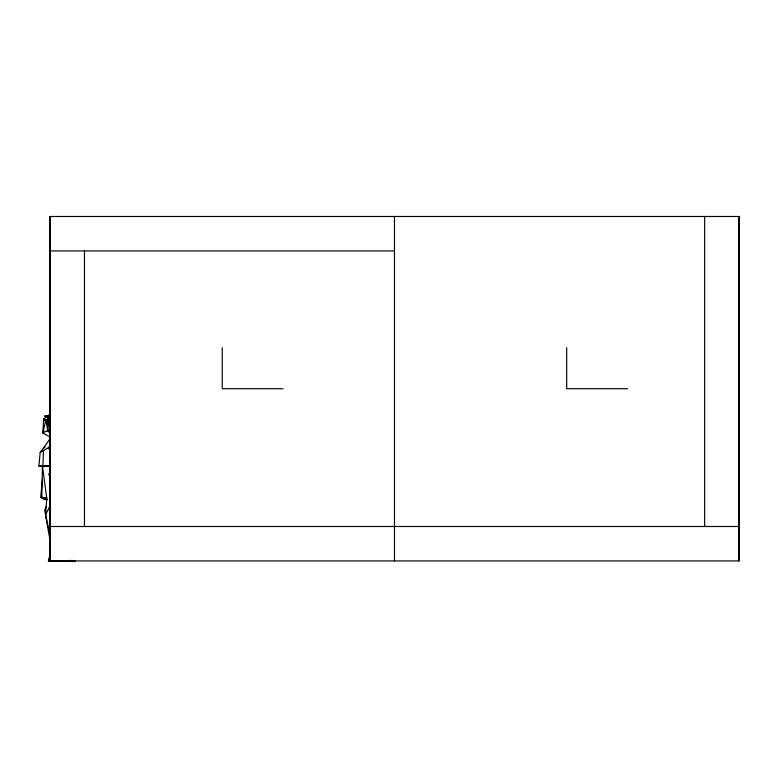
<?xml version="1.0" encoding="UTF-8"?>
<svg xmlns="http://www.w3.org/2000/svg" width="778" height="778" viewBox="0 0 778 778"><rect width="100%" height="100%" fill="white"/><g stroke="black" fill="none" stroke-linecap="round" stroke-linejoin="round"><path stroke-width="1.17" d="M47.312 499.739L41.808 497.648L42.45 465.973L50.2 466.061M50.006 433.093L47.487 430.779L47.896 416.726L49.529 417.047M42.926 465.769L43.471 450.559L48.333 447.788L49.811 445.989M49.85 437.003L42.809 432.869L43.753 418.583L47.759 416.833M50.21 535.692L45.62 514.744L46.738 498.241L42.45 465.973M43.237 466.742L38.9 465.964L40.155 452.553L50.21 438.578M46.836 499.612L44.531 499.583L40.699 497.405L42.43 479.442M50.084 554.179L48.499 561.239L55.005 560.899M44.667 420.577L43.753 418.583L45.844 420.013L47.75 430.497L42.809 432.869L45.844 420.013L49.15 418.71M50.278 555.443L48.499 561.239L49.986 559.596M50.035 413.507L49.189 415.744L48.148 415.695L48.732 415.792L50.006 412.826M46.038 506.76L44.725 510.115L50.142 541.138M75.388 560.461L74.941 561.356L51.708 560.86L54.022 560.53M45.62 514.744L50.327 505.311M47.487 430.779L49.588 417.115L47.896 416.726M42.809 432.869L43.996 430.779M44.735 416.347L45.494 415.705L49.753 415.89L44.735 416.347L45.494 415.705L49.5 416.58M43.685 448.361L45.241 446.903M40.155 452.553L43.471 450.559M50.521 560.199L48.353 561.006L73.433 561.512L53.672 560.957M74.348 560.53L51.708 560.86M45.309 416.006L50.084 415.851M50.025 250.934L394.475 250.934M283.036 388.708L222.255 388.708L222.255 347.747M627.486 388.708L566.695 388.708L566.695 347.747M49.841 526.492L739.1 526.492M38.9 465.964L50.667 465.983M40.699 497.405L46.719 497.716M50.239 429.933L47.993 429.816L50.317 432.49M41.808 497.648L46.738 498.241M70.215 560.413L72.373 561.346L70.37 560.403M48.197 422.571L45.844 420.013L47.614 423.154M48.333 447.788L50.366 450.656M48.401 474.016L50.405 477.04M738.915 216.488L738.915 560.928M704.654 216.488L704.654 526.492M394.475 216.488L394.475 560.928M84.471 250.934L84.471 526.492M50.025 216.488L50.025 560.928M739.1 216.488L49.841 216.488L49.841 560.928L739.1 560.928L739.1 216.488"/></g></svg>
